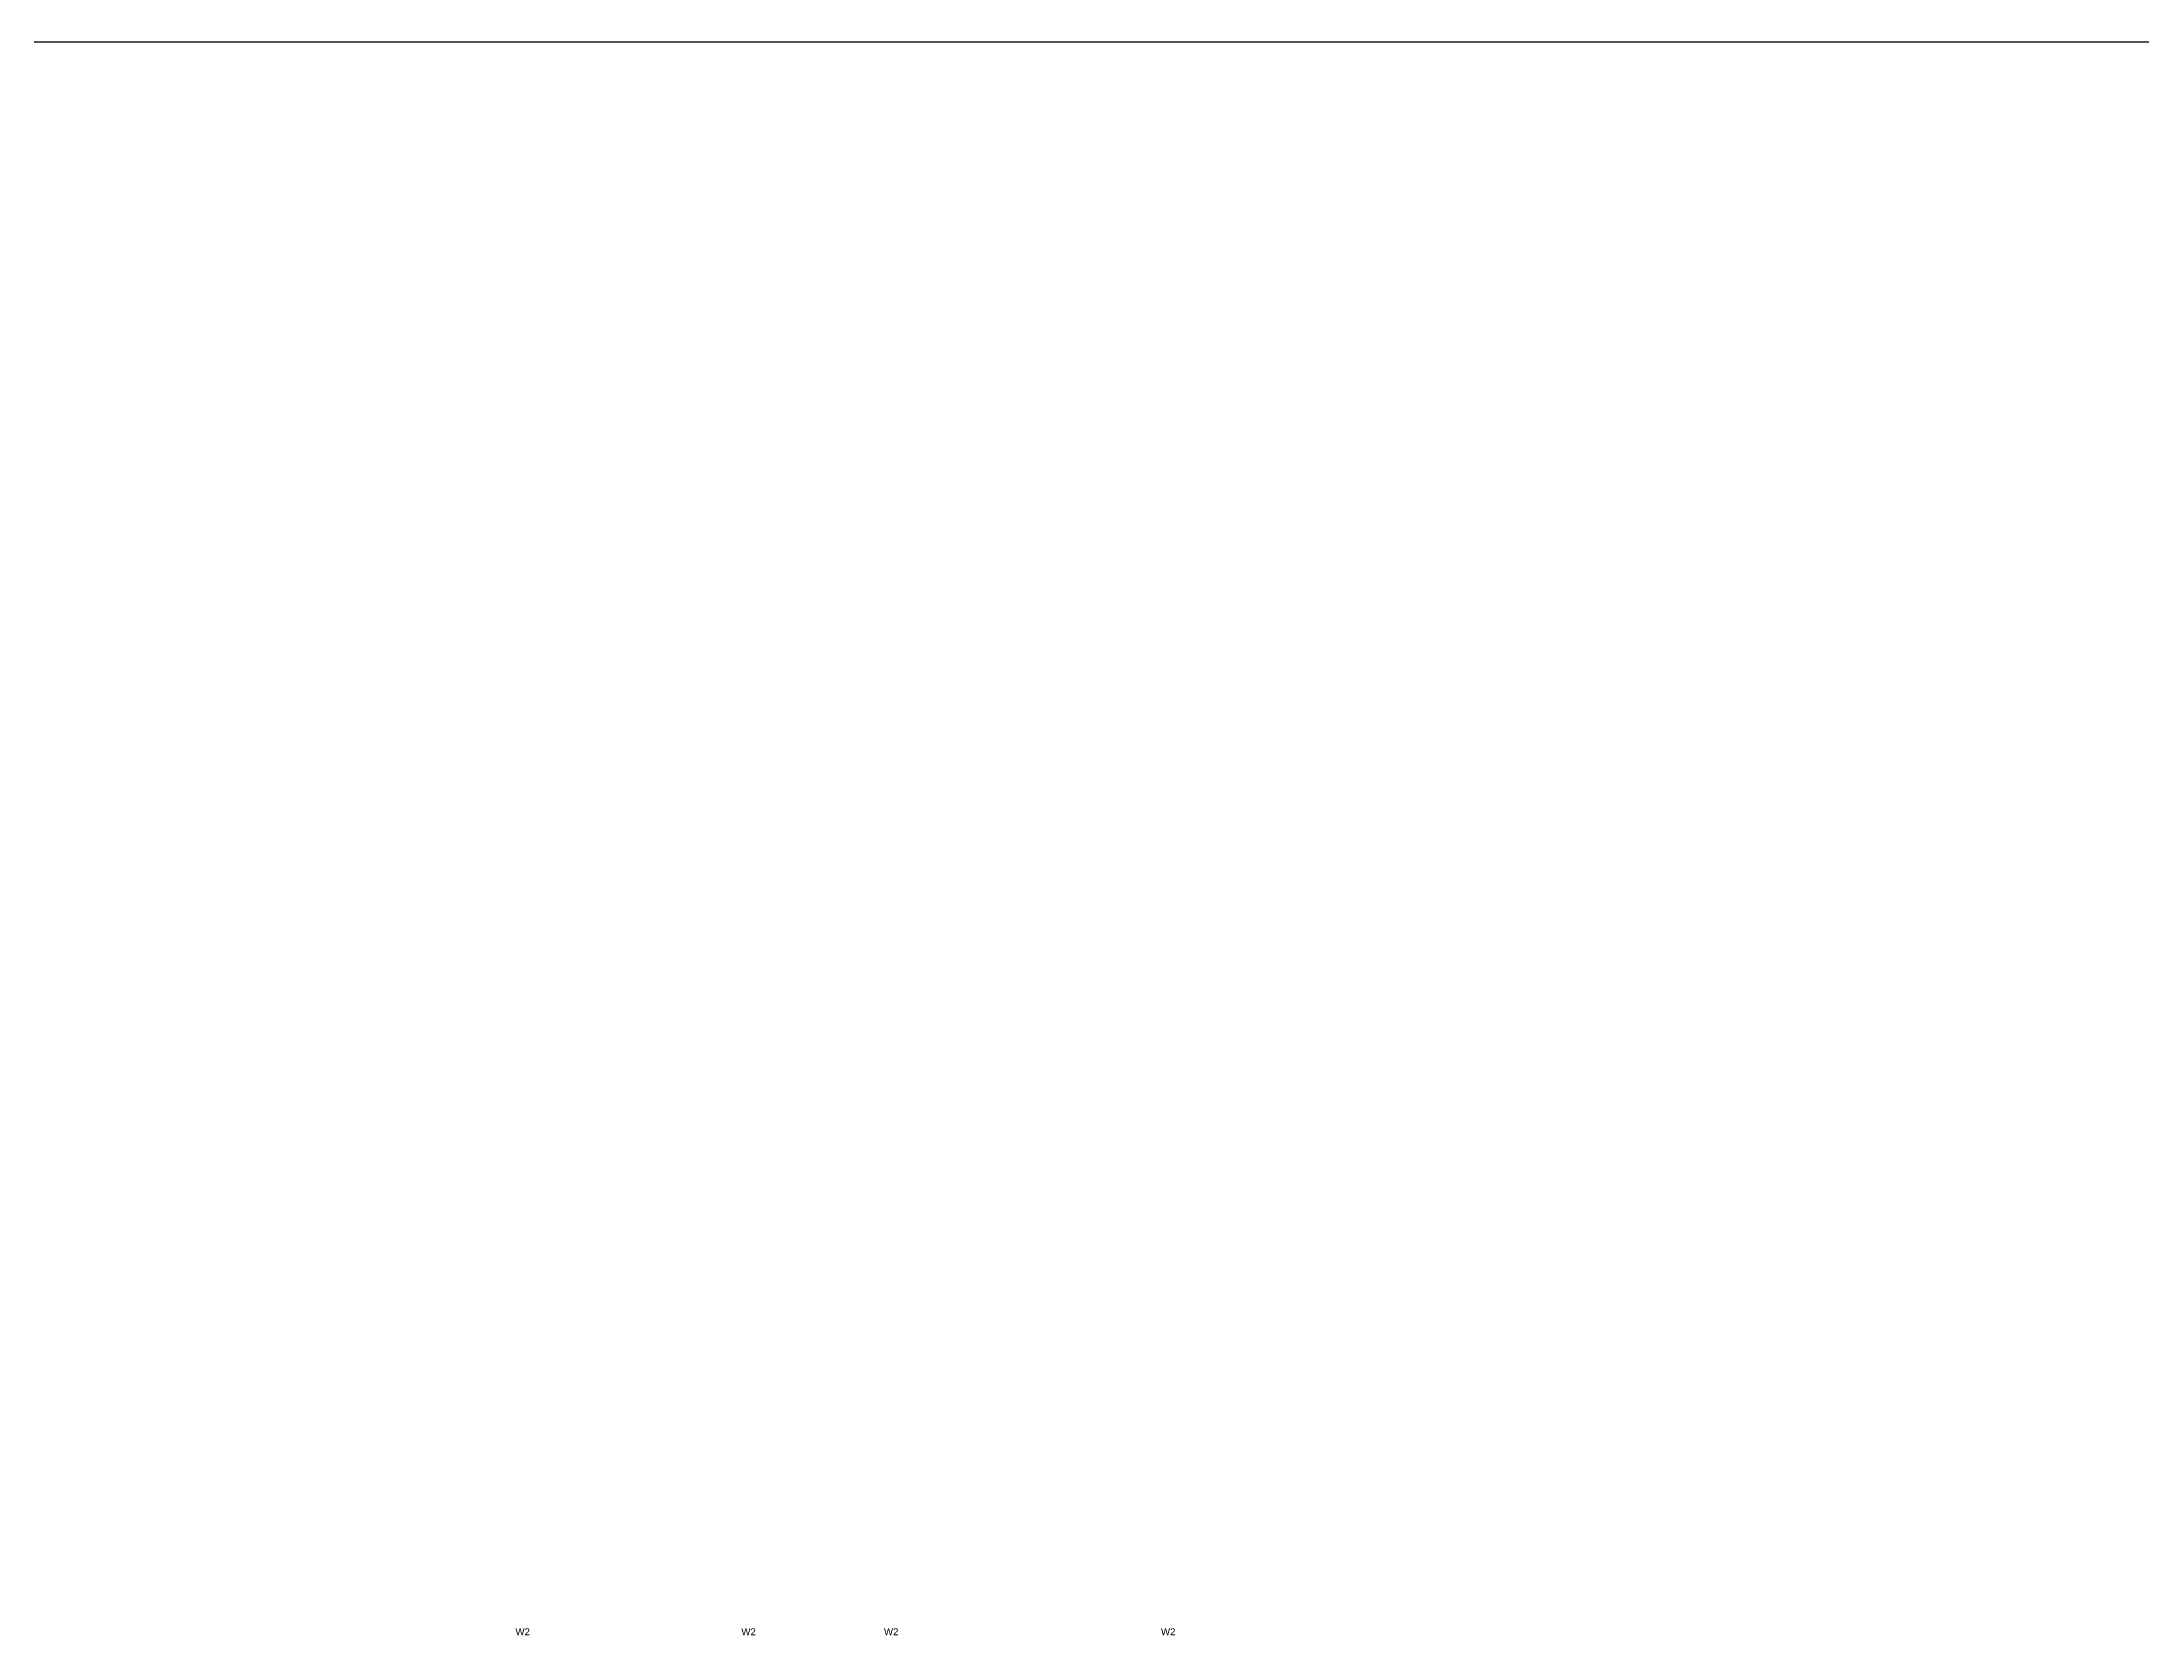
# Model space of a CAD drawing. Header units: millimetres. Extents: x 14 to 406, y 10 to 287.
# Drawn here: x 173.6 to 279.4, y 206.4 to 286.8 of the extents above; entities that cross this region are included whole.
import ezdxf

# ---------------------------------------------------------------- set-up
doc = ezdxf.new("R2010")
doc.units = ezdxf.units.MM
doc.header["$MEASUREMENT"] = 0
doc.layers.get('0').update_dxf_attribs({"linetype": 'CONTINUOUS'})
doc.styles.add('Swis721CnBT$001H0', font='')
doc.styles.get('Swis721CnBT$001H0').set_extended_font_data('Swis721CnBT')

msp = doc.modelspace()

# ---------------------------------------------------------------- linework, layer by layer
at = {"color": 0, "linetype": 'Continuous', "lineweight": 25, "true_color": 0x000007}
msp.add_lwpolyline([(14.08, 9.88), (405.75, 9.88), (405.75, 286.82), (14.08, 286.82)], close=True, dxfattribs=at)

# ---------------------------------------------------------------- texts
at = {"color": 0, "true_color": 0x000007, "style": 'Swis721CnBT$001H0'}
for p in [(197.43, 206.52), (208.82, 206.52), (216.01, 206.52), (229.98, 206.52)]:
    msp.add_text('W2', height=0.348, dxfattribs=at).set_placement(p)

doc.saveas('drawing.dxf')
